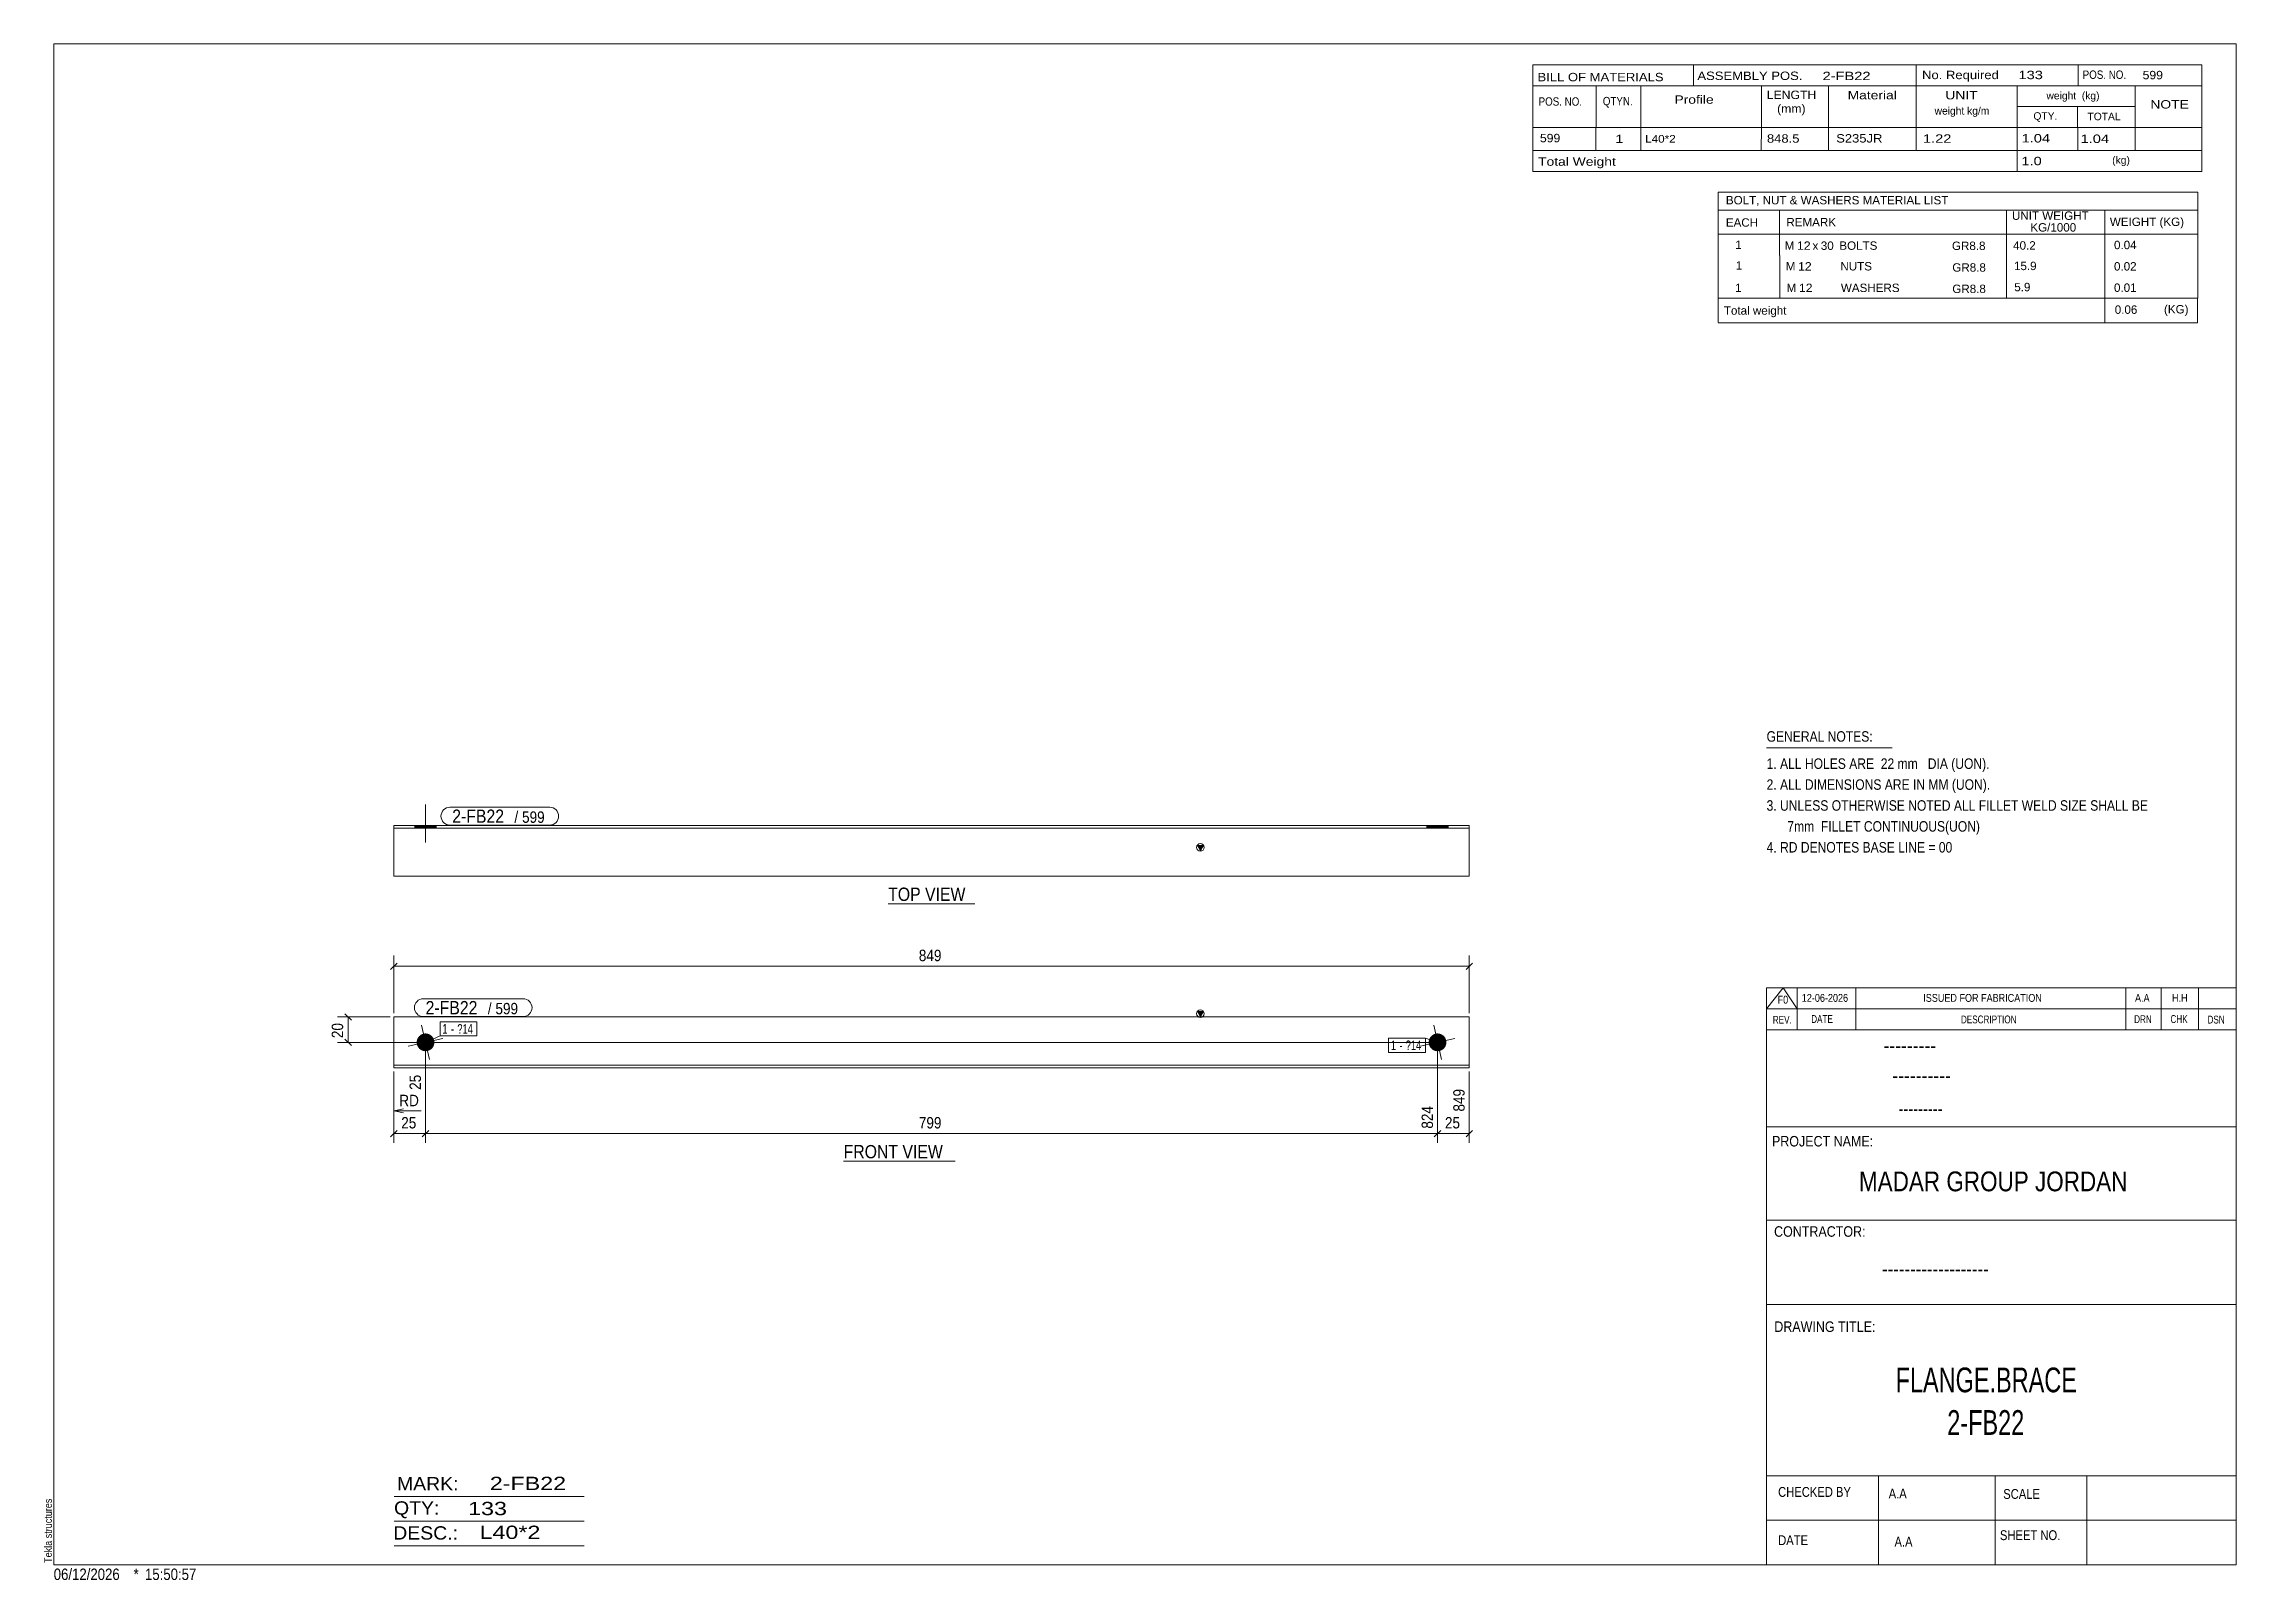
# Model space of a CAD drawing. Header units: millimetres. Extents: x 2 to 579, y 1 to 405.
import ezdxf

# ---------------------------------------------------------------- set-up
doc = ezdxf.new("R2010")
doc.units = ezdxf.units.MM
doc.linetypes.add('XKITLINE00', pattern=[0])
for name, color, linetype, lineweight in [('Bolt', 3, 'Continuous', 0), ('BoltMark', 7, 'Continuous', 0), ('Dimensions', 7, 'Continuous', 0), ('DrawingSheet', 5, 'Continuous', 0), ('OtherObjectType', 7, 'Continuous', 0), ('Part', 2, 'Continuous', 0), ('PartMark', 7, 'Continuous', 0)]:
    doc.layers.add(name, color=color, linetype=linetype, lineweight=lineweight)
doc.styles.add('@ARIAL_UNICODE_MS_BOLD', font='ARIAL.TTF')
doc.styles.add('ARIAL', font='ARIAL.TTF')
doc.styles.add('ARIAL_NARROW', font='ARIALN.TTF')
doc.styles.add('COMIC_SANS_MS_BOLD', font='COMICBD.TTF')
doc.styles.add('SWIS721_EX_BT', font='ARIAL.TTF')
doc.styles.add('SWISSE', font='ARIAL.TTF')

# ---------------------------------------------------------------- blocks, each defined once
blk = doc.blocks.new('*A1')
at = {"layer": 'Bolt'}
blk.add_hatch(color=3, dxfattribs=at).paths.add_polyline_path([(368.5, 144.69), (368.56, 144.7), (368.61, 144.71), (368.67, 144.71), (368.73, 144.72), (368.79, 144.73), (368.84, 144.73), (368.9, 144.73), (368.96, 144.73), (369.01, 144.73), (369.07, 144.73), (369.13, 144.73), (369.19, 144.72), (369.24, 144.71), (369.3, 144.71), (369.36, 144.7), (369.41, 144.69), (369.47, 144.68), (369.52, 144.66), (369.58, 144.65), (369.63, 144.63), (369.69, 144.61), (369.74, 144.6), (369.8, 144.58), (369.85, 144.55), (369.9, 144.53), (369.95, 144.51), (370.01, 144.48), (370.06, 144.46), (370.11, 144.43), (370.16, 144.4), (370.21, 144.37), (370.25, 144.34), (370.3, 144.31), (370.35, 144.27), (370.39, 144.24), (370.44, 144.2), (370.48, 144.16), (370.52, 144.13), (370.57, 144.09), (370.61, 144.05), (370.65, 144.01), (370.69, 143.96), (370.72, 143.92), (370.76, 143.88), (370.8, 143.83), (370.83, 143.79), (370.86, 143.74), (370.9, 143.69), (370.93, 143.65), (370.96, 143.6), (370.99, 143.55), (371.01, 143.5), (371.04, 143.45), (371.07, 143.4), (371.09, 143.34), (371.11, 143.29), (371.13, 143.24), (371.15, 143.18), (371.17, 143.13), (371.19, 143.07), (371.21, 143.02), (371.22, 142.96), (371.23, 142.91), (371.24, 142.85), (371.26, 142.8), (371.26, 142.74), (371.27, 142.68), (371.28, 142.63), (371.28, 142.57), (371.29, 142.51), (371.29, 142.45), (371.29, 142.4), (371.29, 142.34), (371.29, 142.28), (371.28, 142.23), (371.28, 142.17), (371.27, 142.11), (371.26, 142.06), (371.25, 142), (371.24, 141.94), (371.23, 141.89), (371.22, 141.83), (371.2, 141.78), (371.19, 141.72), (371.17, 141.67), (371.15, 141.61), (371.13, 141.56), (371.11, 141.5), (371.09, 141.45), (371.06, 141.4), (371.04, 141.35), (371.01, 141.3), (370.99, 141.25), (370.96, 141.2), (370.93, 141.15), (370.9, 141.1), (370.86, 141.05), (370.83, 141.01), (370.79, 140.96), (370.76, 140.92), (370.72, 140.87), (370.68, 140.83), (370.65, 140.79), (370.61, 140.75), (370.56, 140.71), (370.52, 140.67), (370.48, 140.63), (370.44, 140.59), (370.39, 140.56), (370.34, 140.52), (370.3, 140.49), (370.25, 140.46), (370.2, 140.43), (370.15, 140.4), (370.1, 140.37), (370.05, 140.34), (370, 140.31), (369.95, 140.29), (369.9, 140.27), (369.85, 140.24), (369.79, 140.22), (369.74, 140.2), (369.69, 140.18), (369.63, 140.17), (369.58, 140.15), (369.52, 140.14), (369.47, 140.12), (369.41, 140.11), (369.35, 140.1), (369.3, 140.09), (369.24, 140.08), (369.18, 140.08), (369.13, 140.07), (369.07, 140.07), (369.01, 140.07), (368.95, 140.07), (368.9, 140.07), (368.84, 140.07), (368.78, 140.07), (368.73, 140.08), (368.67, 140.08), (368.61, 140.09), (368.56, 140.1), (368.5, 140.11), (368.44, 140.12), (368.39, 140.14), (368.33, 140.15), (368.28, 140.17), (368.22, 140.18), (368.17, 140.2), (368.12, 140.22), (368.06, 140.24), (368.01, 140.27), (367.96, 140.29), (367.91, 140.32), (367.85, 140.34), (367.8, 140.37), (367.76, 140.4), (367.71, 140.43), (367.66, 140.46), (367.61, 140.49), (367.57, 140.53), (367.52, 140.56), (367.47, 140.6), (367.43, 140.63), (367.39, 140.67), (367.35, 140.71), (367.31, 140.75), (367.27, 140.79), (367.23, 140.83), (367.19, 140.88), (367.15, 140.92), (367.12, 140.96), (367.08, 141.01), (367.05, 141.06), (367.02, 141.1), (366.98, 141.15), (366.95, 141.2), (366.93, 141.25), (366.9, 141.3), (366.87, 141.35), (366.85, 141.4), (366.82, 141.45), (366.8, 141.51), (366.78, 141.56), (366.76, 141.61), (366.74, 141.67), (366.72, 141.72), (366.71, 141.78), (366.69, 141.83), (366.68, 141.89), (366.67, 141.94), (366.66, 142), (366.65, 142.06), (366.64, 142.11), (366.63, 142.17), (366.63, 142.23), (366.63, 142.29), (366.62, 142.34), (366.62, 142.4), (366.62, 142.46), (366.63, 142.51), (366.63, 142.57), (366.63, 142.63), (366.64, 142.69), (366.65, 142.74), (366.66, 142.8), (366.67, 142.86), (366.68, 142.91), (366.69, 142.97), (366.71, 143.02), (366.72, 143.08), (366.74, 143.13), (366.76, 143.19), (366.78, 143.24), (366.8, 143.29), (366.82, 143.35), (366.85, 143.4), (366.87, 143.45), (366.9, 143.5), (366.93, 143.55), (366.96, 143.6), (366.99, 143.65), (367.02, 143.7), (367.05, 143.74), (367.08, 143.79), (367.12, 143.84), (367.15, 143.88), (367.19, 143.92), (367.23, 143.97), (367.27, 144.01), (367.31, 144.05), (367.35, 144.09), (367.39, 144.13), (367.43, 144.17), (367.48, 144.2), (367.52, 144.24), (367.57, 144.27), (367.61, 144.31), (367.66, 144.34), (367.71, 144.37), (367.76, 144.4), (367.81, 144.43), (367.86, 144.46), (367.91, 144.48), (367.96, 144.51), (368.01, 144.53), (368.06, 144.56), (368.12, 144.58), (368.17, 144.6), (368.23, 144.61), (368.28, 144.63), (368.33, 144.65), (368.39, 144.66), (368.45, 144.68)], flags=17)
at = {"layer": 'Bolt', "color": 3, "linetype": 'XKITLINE00', "lineweight": 0}
for p, q in [((369.98, 137.85), (367.94, 146.95)), ((364.4, 141.38), (373.51, 143.42))]:
    blk.add_line(p, q, dxfattribs=at)
blk = doc.blocks.new('*A2')
at = {"layer": 'Bolt'}
blk.add_hatch(color=3, dxfattribs=at).paths.add_polyline_path([(102.33, 144.69), (102.39, 144.7), (102.44, 144.71), (102.5, 144.71), (102.56, 144.72), (102.61, 144.73), (102.67, 144.73), (102.73, 144.73), (102.78, 144.73), (102.84, 144.73), (102.9, 144.73), (102.96, 144.73), (103.01, 144.72), (103.07, 144.71), (103.13, 144.71), (103.18, 144.7), (103.24, 144.69), (103.3, 144.68), (103.35, 144.66), (103.41, 144.65), (103.46, 144.63), (103.52, 144.61), (103.57, 144.6), (103.62, 144.58), (103.68, 144.55), (103.73, 144.53), (103.78, 144.51), (103.83, 144.48), (103.88, 144.46), (103.93, 144.43), (103.98, 144.4), (104.03, 144.37), (104.08, 144.34), (104.13, 144.31), (104.17, 144.27), (104.22, 144.24), (104.26, 144.2), (104.31, 144.16), (104.35, 144.13), (104.39, 144.09), (104.43, 144.05), (104.47, 144.01), (104.51, 143.96), (104.55, 143.92), (104.59, 143.88), (104.62, 143.83), (104.66, 143.79), (104.69, 143.74), (104.72, 143.69), (104.76, 143.65), (104.79, 143.6), (104.81, 143.55), (104.84, 143.5), (104.87, 143.45), (104.89, 143.4), (104.92, 143.34), (104.94, 143.29), (104.96, 143.24), (104.98, 143.18), (105, 143.13), (105.02, 143.07), (105.03, 143.02), (105.05, 142.96), (105.06, 142.91), (105.07, 142.85), (105.08, 142.8), (105.09, 142.74), (105.1, 142.68), (105.11, 142.63), (105.11, 142.57), (105.11, 142.51), (105.12, 142.45), (105.12, 142.4), (105.12, 142.34), (105.11, 142.28), (105.11, 142.23), (105.11, 142.17), (105.1, 142.11), (105.09, 142.06), (105.08, 142), (105.07, 141.94), (105.06, 141.89), (105.05, 141.83), (105.03, 141.78), (105.02, 141.72), (105, 141.67), (104.98, 141.61), (104.96, 141.56), (104.94, 141.5), (104.92, 141.45), (104.89, 141.4), (104.87, 141.35), (104.84, 141.3), (104.81, 141.25), (104.78, 141.2), (104.75, 141.15), (104.72, 141.1), (104.69, 141.05), (104.66, 141.01), (104.62, 140.96), (104.59, 140.92), (104.55, 140.87), (104.51, 140.83), (104.47, 140.79), (104.43, 140.75), (104.39, 140.71), (104.35, 140.67), (104.31, 140.63), (104.26, 140.59), (104.22, 140.56), (104.17, 140.52), (104.13, 140.49), (104.08, 140.46), (104.03, 140.43), (103.98, 140.4), (103.93, 140.37), (103.88, 140.34), (103.83, 140.31), (103.78, 140.29), (103.73, 140.27), (103.68, 140.24), (103.62, 140.22), (103.57, 140.2), (103.51, 140.18), (103.46, 140.17), (103.4, 140.15), (103.35, 140.14), (103.29, 140.12), (103.24, 140.11), (103.18, 140.1), (103.12, 140.09), (103.07, 140.08), (103.01, 140.08), (102.95, 140.07), (102.9, 140.07), (102.84, 140.07), (102.78, 140.07), (102.72, 140.07), (102.67, 140.07), (102.61, 140.07), (102.55, 140.08), (102.5, 140.08), (102.44, 140.09), (102.38, 140.1), (102.33, 140.11), (102.27, 140.12), (102.22, 140.14), (102.16, 140.15), (102.1, 140.17), (102.05, 140.18), (102, 140.2), (101.94, 140.22), (101.89, 140.24), (101.84, 140.27), (101.78, 140.29), (101.73, 140.32), (101.68, 140.34), (101.63, 140.37), (101.58, 140.4), (101.53, 140.43), (101.49, 140.46), (101.44, 140.49), (101.39, 140.53), (101.35, 140.56), (101.3, 140.6), (101.26, 140.63), (101.22, 140.67), (101.17, 140.71), (101.13, 140.75), (101.09, 140.79), (101.05, 140.83), (101.02, 140.88), (100.98, 140.92), (100.94, 140.96), (100.91, 141.01), (100.87, 141.06), (100.84, 141.1), (100.81, 141.15), (100.78, 141.2), (100.75, 141.25), (100.72, 141.3), (100.7, 141.35), (100.67, 141.4), (100.65, 141.45), (100.63, 141.51), (100.61, 141.56), (100.59, 141.61), (100.57, 141.67), (100.55, 141.72), (100.53, 141.78), (100.52, 141.83), (100.51, 141.89), (100.49, 141.94), (100.48, 142), (100.48, 142.06), (100.47, 142.11), (100.46, 142.17), (100.46, 142.23), (100.45, 142.29), (100.45, 142.34), (100.45, 142.4), (100.45, 142.46), (100.45, 142.51), (100.46, 142.57), (100.46, 142.63), (100.47, 142.69), (100.48, 142.74), (100.48, 142.8), (100.5, 142.86), (100.51, 142.91), (100.52, 142.97), (100.53, 143.02), (100.55, 143.08), (100.57, 143.13), (100.59, 143.19), (100.61, 143.24), (100.63, 143.29), (100.65, 143.35), (100.67, 143.4), (100.7, 143.45), (100.73, 143.5), (100.75, 143.55), (100.78, 143.6), (100.81, 143.65), (100.84, 143.7), (100.88, 143.74), (100.91, 143.79), (100.94, 143.84), (100.98, 143.88), (101.02, 143.92), (101.06, 143.97), (101.09, 144.01), (101.13, 144.05), (101.18, 144.09), (101.22, 144.13), (101.26, 144.17), (101.3, 144.2), (101.35, 144.24), (101.39, 144.27), (101.44, 144.31), (101.49, 144.34), (101.54, 144.37), (101.58, 144.4), (101.63, 144.43), (101.68, 144.46), (101.74, 144.48), (101.79, 144.51), (101.84, 144.53), (101.89, 144.56), (101.94, 144.58), (102, 144.6), (102.05, 144.61), (102.11, 144.63), (102.16, 144.65), (102.22, 144.66), (102.27, 144.68)], flags=17)
at = {"layer": 'Bolt', "color": 3, "linetype": 'XKITLINE00', "lineweight": 0}
for p, q in [((103.8, 137.85), (101.76, 146.95)), ((98.23, 141.38), (107.34, 143.42))]:
    blk.add_line(p, q, dxfattribs=at)
blk = doc.blocks.new('*A3')
at = {"layer": 'Part'}
blk.add_hatch(color=2, dxfattribs=at).paths.add_polyline_path([(305.78, 150.47), (307.38, 150.47), (306.58, 149.07)], flags=17)
at = {"layer": 'Part', "color": 2, "linetype": 'XKITLINE00', "lineweight": 0}
for p, q in [((306.58, 149.07), (305.78, 150.47)), ((305.78, 150.47), (307.38, 150.47)), ((307.38, 150.47), (306.58, 149.07)), ((377.29, 149.07), (94.45, 149.07)), ((94.45, 149.07), (94.45, 135.73)), ((377.29, 135.73), (377.29, 149.07)), ((377.29, 136.4), (94.45, 136.4)), ((94.45, 135.73), (377.29, 135.73))]:
    blk.add_line(p, q, dxfattribs=at)
blk.add_circle((306.58, 149.97), 1, dxfattribs=at)
blk = doc.blocks.new('*A4')
at = {"layer": 'Bolt'}
blk.add_hatch(color=3, dxfattribs=at).paths.add_polyline_path([(366.17, 198.77), (366.17, 199.43), (371.74, 199.43), (371.74, 198.77)], flags=17)
at = {"layer": 'Bolt', "color": 3, "linetype": 'XKITLINE00', "lineweight": 0}
for p, q in [((366.17, 198.77), (366.17, 199.43)), ((368.96, 198.77), (368.96, 199.43)), ((371.74, 198.77), (371.74, 199.43))]:
    blk.add_line(p, q, dxfattribs=at)
blk = doc.blocks.new('*A5')
at = {"layer": 'Bolt'}
blk.add_hatch(color=3, dxfattribs=at).paths.add_polyline_path([(100, 198.77), (100, 199.43), (105.57, 199.43), (105.57, 198.77)], flags=17)
at = {"layer": 'Bolt', "color": 3, "linetype": 'XKITLINE00', "lineweight": 0}
for p, q in [((102.78, 194.93), (102.78, 204.93)), ((100, 198.77), (100, 199.43)), ((105.57, 198.77), (105.57, 199.43))]:
    blk.add_line(p, q, dxfattribs=at)
blk = doc.blocks.new('*A6')
at = {"layer": 'Part'}
blk.add_hatch(color=2, dxfattribs=at).paths.add_polyline_path([(305.78, 194.17), (307.38, 194.17), (306.58, 192.77)], flags=17)
at = {"layer": 'Part', "color": 2, "linetype": 'XKITLINE00', "lineweight": 0}
for p, q in [((377.29, 199.43), (94.45, 199.43)), ((94.45, 186.1), (94.45, 199.43)), ((377.29, 198.77), (94.45, 198.77)), ((377.29, 199.43), (377.29, 186.1)), ((306.58, 192.77), (305.78, 194.17)), ((305.78, 194.17), (307.38, 194.17)), ((307.38, 194.17), (306.58, 192.77)), ((377.29, 186.1), (94.45, 186.1))]:
    blk.add_line(p, q, dxfattribs=at)
blk.add_circle((306.58, 193.67), 1, dxfattribs=at)
blk = doc.blocks.new('*A7')
at = {"layer": 'DrawingSheet', "color": 5, "linetype": 'XKITLINE00', "lineweight": 0}
for p, q in [((579, 405), (5, 405)), ((5, 405), (5, 5)), ((579, 5), (579, 405)), ((5, 5), (579, 5))]:
    blk.add_line(p, q, dxfattribs=at)
at = {"layer": 'DrawingSheet', "color": 5, "style": 'ARIAL', "width": 0.85}
blk.add_text('Tekla structures', height=2, rotation=90, dxfattribs=at).set_placement((4.5, 5.5))
blk = doc.blocks.new('*A8')
at = {"layer": 'OtherObjectType', "color": 7, "linetype": 'XKITLINE00', "lineweight": 0}
for p, q in [((442.76, 365.95), (442.75, 354.95)), ((442.76, 365.95), (568.88, 365.95)), ((568.88, 365.95), (568.88, 354.95)), ((442.75, 361.3), (568.88, 361.3)), ((458.87, 361.31), (458.87, 354.95)), ((518.57, 361.31), (518.57, 354.95)), ((544.47, 361.29), (544.47, 354.95)), ((442.76, 354.92), (442.76, 349.42)), ((442.77, 354.95), (568.88, 354.95)), ((458.92, 354.95), (458.92, 349.33)), ((518.57, 354.95), (518.57, 349.33)), ((544.5, 354.95), (544.5, 349.45)), ((568.88, 354.95), (568.88, 349.45)), ((442.79, 349.33), (442.79, 343.72)), ((458.95, 349.33), (458.95, 343.71)), ((518.57, 349.33), (518.57, 343.71)), ((544.5, 349.33), (544.5, 343.83)), ((568.88, 349.33), (568.88, 343.83)), ((442.79, 343.7), (442.79, 338.13)), ((458.95, 343.71), (458.95, 338.09)), ((518.57, 343.71), (518.57, 338.09)), ((544.5, 343.71), (544.5, 338.1)), ((568.88, 343.71), (568.88, 338.1)), ((568.88, 338.1), (442.75, 338.13)), ((442.78, 338.09), (442.78, 331.69)), ((442.85, 338.09), (568.87, 338.09)), ((544.5, 338.06), (544.5, 331.64)), ((568.87, 338.06), (568.87, 331.65)), ((442.77, 331.65), (568.87, 331.65))]:
    blk.add_line(p, q, dxfattribs=at)
at = {"layer": 'OtherObjectType', "color": 7, "style": 'ARIAL_NARROW'}
for s, width, p in [('BOLT, NUT & WASHERS MATERIAL LIST', 1.211571, (444.79, 362.79)), ('EACH', 1.211571, (444.78, 356.92)), ('REMARK', 1.211571, (460.7, 357.01)), ('UNIT WEIGHT', 1.211571, (520.03, 358.72)), (' KG/1000', 1.211571, (524.02, 355.63)), ('WEIGHT (KG)', 1.211571, (545.78, 357.1)), ('1', 1.211571, (447.26, 351.05)), ('M', 1.211571, (460.26, 350.85)), ('12', 1.275, (463.5, 350.83)), ('x', 1.211571, (467.58, 350.83)), ('30', 1.211571, (469.76, 350.82)), ('BOLTS', 1.211571, (474.63, 350.84)), ('GR8.8', 1.211571, (504.25, 350.79)), ('40.2', 1.211571, (520.34, 350.88)), ('0.04', 1.211571, (546.87, 351.01)), ('1', 1.211571, (447.4, 345.61)), ('M', 1.211571, (460.54, 345.41)), ('12', 1.275, (463.78, 345.39)), ('NUTS', 1.211571, (474.91, 345.41)), ('GR8.8', 1.211571, (504.35, 345.09)), ('15.9', 1.211571, (520.56, 345.5)), ('0.02', 1.211571, (546.87, 345.39)), ('1', 1.211571, (447.24, 339.74)), ('M', 1.211571, (460.76, 339.74)), ('12', 1.275, (464, 339.72)), ('WASHERS', 1.211571, (475.04, 339.73)), ('GR8.8', 1.211571, (504.35, 339.47)), ('5.9', 1.211571, (520.64, 339.94)), ('0.01', 1.211571, (546.87, 339.78)), ('Total weight', 1.211571, (444.26, 333.77)), ('0.06', 1.211571, (547.07, 334)), ('(KG)', 1.211571, (560.02, 334.1))]:
    blk.add_text(s, height=2.2, dxfattribs=dict(at, width=width)).set_placement(p)
blk = doc.blocks.new('*A9')
at = {"layer": 'OtherObjectType', "color": 7, "linetype": 'XKITLINE00', "lineweight": 0}
blk.add_line((455.5, 219.82), (488.5, 219.82), dxfattribs=at)
at = {"layer": 'OtherObjectType', "color": 7, "style": 'ARIAL_NARROW', "width": 1.008832}
for s, p in [('GENERAL NOTES:', (455.5, 221.47)), ('1. ALL HOLES ARE  22 mm   DIA (UON).', (455.5, 214.32)), ('2. ALL DIMENSIONS ARE IN MM (UON).', (455.5, 208.82)), ('3. UNLESS OTHERWISE NOTED ALL FILLET WELD SIZE SHALL BE', (455.5, 203.32)), ('7mm  FILLET CONTINUOUS(UON)', (460.95, 197.82)), ('4. RD DENOTES BASE LINE = 00', (455.5, 192.32))]:
    blk.add_text(s, height=2.75, dxfattribs=at).set_placement(p)
blk = doc.blocks.new('*A10')
at = {"layer": 'OtherObjectType', "color": 7, "linetype": 'XKITLINE00', "lineweight": 0}
for p, q in [((455.5, 156.76), (579, 156.76)), ((455.5, 151.21), (459.82, 156.76)), ((455.5, 151.21), (455.5, 156.76)), ((459.82, 156.76), (463.53, 151.21)), ((463.53, 151.21), (463.53, 156.76)), ((478.97, 151.21), (478.97, 156.76)), ((549.98, 151.21), (549.98, 156.76)), ((559.24, 151.21), (559.24, 156.76)), ((569.12, 151.21), (569.12, 156.76)), ((579, 151.21), (579, 156.76)), ((455.5, 151.21), (579, 151.21)), ((455.5, 145.65), (455.5, 151.21)), ((459.21, 151.21), (579, 151.21)), ((463.53, 145.65), (463.53, 151.21)), ((478.97, 145.65), (478.97, 151.21)), ((549.98, 145.65), (549.98, 151.21)), ((559.24, 145.65), (559.24, 151.21)), ((569.12, 145.65), (569.12, 151.21)), ((579, 145.65), (579, 151.21))]:
    blk.add_line(p, q, dxfattribs=at)
at = {"layer": 'OtherObjectType', "color": 7, "style": 'ARIAL_NARROW'}
for s, height, width, p in [('F0', 2.058, 1.008832, (458.4, 152.59)), ('12-06-2026', 2.058, 1.008832, (464.76, 153.06)), ('ISSUED FOR FABRICATION', 2.0583, 1.008832, (496.71, 153.06)), ('A.A', 2.058, 1.008832, (552.4, 153.06)), ('H.H', 2.058, 1.008832, (562.13, 153.06)), ('REV.', 2.058, 0.907949, (457.13, 147.31)), ('DATE', 2.058, 0.907949, (467.23, 147.5)), ('DESCRIPTION', 2.0583, 0.907949, (506.61, 147.39)), ('DRN', 2.058, 0.907949, (552.17, 147.47)), ('CHK', 2.058, 0.907949, (561.72, 147.5)), ('DSN', 2.058, 0.907949, (571.47, 147.35))]:
    blk.add_text(s, height=height, dxfattribs=dict(at, width=width)).set_placement(p)
blk = doc.blocks.new('*A11')
at = {"layer": 'OtherObjectType', "color": 6, "linetype": 'XKITLINE00', "lineweight": 0}
for p, q in [((94.5, 23), (144.5, 23)), ((94.5, 16.5), (144.5, 16.5)), ((94.5, 10), (144.5, 10))]:
    blk.add_line(p, q, dxfattribs=at)
at = {"layer": 'OtherObjectType', "color": 6, "style": 'ARIAL_NARROW'}
for s, width, p in [('MARK:', 1.275, (95.27, 24.58)), ('2-FB22', 1.525501, (119.69, 24.65)), ('QTY:', 1.275, (94.5, 18.19)), ('133', 1.525501, (113.99, 18.05)), ('DESC.:', 1.275, (94.29, 11.63)), ('L40*2', 1.525501, (117, 11.79))]:
    blk.add_text(s, height=3.5, dxfattribs=dict(at, width=width)).set_placement(p)
blk = doc.blocks.new('*A12')
at = {"layer": 'OtherObjectType', "color": 2, "linetype": 'XKITLINE00', "lineweight": 0}
for p, q in [((455.5, 145.65), (579, 145.65)), ((455.5, 5), (455.5, 145.64)), ((578.98, 145.64), (579, 5)), ((579, 120.14), (455.5, 120.14)), ((455.5, 95.63), (579, 95.63)), ((579, 73.49), (455.5, 73.49)), ((579, 28.4), (455.5, 28.4)), ((484.94, 28.4), (484.94, 5)), ((515.62, 5), (515.62, 28.4)), ((539.75, 5), (539.75, 28.4)), ((579, 16.7), (455.5, 16.7)), ((579, 5), (455.5, 5))]:
    blk.add_line(p, q, dxfattribs=at)
at = {"layer": 'OtherObjectType', "color": 4, "style": '@ARIAL_UNICODE_MS_BOLD', "width": 0.85}
blk.add_text('---------', height=3.9, dxfattribs=at).set_placement((486.23, 139.59))
at = {"layer": 'OtherObjectType', "color": 7, "style": 'ARIAL', "width": 0.85}
for s, height, p in [('----------', 3.9, (488.56, 131.77)), ('---------', 3.25, (490.21, 123.31))]:
    blk.add_text(s, height=height, dxfattribs=at).set_placement(p)
at = {"layer": 'OtherObjectType', "color": 3, "width": 0.85}
for s, style, p in [('PROJECT NAME:', 'SWIS721_EX_BT', (456.92, 115.01)), ('CONTRACTOR:', 'SWISSE', (457.47, 91.27)), ('DRAWING TITLE:', 'SWIS721_EX_BT', (457.53, 66.24))]:
    blk.add_text(s, height=2.7618, dxfattribs=dict(at, style=style)).set_placement(p)
at = {"layer": 'OtherObjectType', "color": 7, "width": 0.85}
for s, height, p in [('MADAR GROUP JORDAN', 5.2, (479.79, 103.23)), ('CHECKED BY', 2.592, (458.53, 22.86)), ('A.A', 2.592, (487.61, 22.45)), ('SCALE', 2.592, (517.74, 22.33)), ('DATE', 2.592, (458.54, 10.16)), ('A.A', 2.592, (489.14, 9.76)), ('SHEET NO.', 2.592, (516.87, 11.49))]:
    blk.add_text(s, height=height, dxfattribs=at).set_placement(p)
at = {"layer": 'OtherObjectType', "color": 1}
for s, height, style, width, p in [('-------------------', 3.9, 'COMIC_SANS_MS_BOLD', 0.85, (485.87, 80.86)), ('FLANGE.BRACE', 6.5, 'ARIAL', 0.68, (489.43, 50.37)), ('2-FB22', 6.5, 'ARIAL', 0.68, (503.02, 39.17))]:
    blk.add_text(s, height=height, dxfattribs=dict(at, style=style, width=width)).set_placement(p)
blk = doc.blocks.new('*A13')
at = {"layer": 'OtherObjectType', "color": 7, "linetype": 'XKITLINE00', "lineweight": 0}
for p, q in [((393.98, 399.5), (569.98, 399.5)), ((393.98, 399.5), (393.98, 388.5)), ((436.26, 399.42), (436.26, 393.87)), ((494.85, 394), (494.85, 399.5)), ((537.43, 393.96), (537.43, 399.42)), ((569.98, 394), (569.98, 399.5)), ((393.98, 394), (569.98, 394)), ((410.64, 394), (410.64, 383)), ((422.4, 393.98), (422.4, 383.03)), ((454.12, 393.99), (454.13, 383)), ((471.78, 393.98), (471.78, 383)), ((494.85, 393.98), (494.85, 383)), ((521.43, 394), (521.43, 383)), ((552.42, 394), (552.42, 383)), ((569.98, 394), (569.98, 388.5)), ((393.98, 388.5), (393.98, 383)), ((521.45, 388.52), (552.45, 388.52)), ((537.28, 388.52), (537.28, 383)), ((569.98, 388.5), (569.98, 383)), ((393.98, 383), (569.98, 383)), ((393.98, 383), (393.98, 376.95)), ((410.63, 383), (410.63, 376.95)), ((422.44, 382.99), (422.44, 376.95)), ((454.12, 383), (454.11, 376.95)), ((471.79, 383), (471.79, 376.95)), ((494.87, 383), (494.87, 376.95)), ((521.44, 383), (521.44, 376.95)), ((537.33, 382.95), (537.33, 376.95)), ((552.43, 383), (552.43, 376.95)), ((569.98, 383), (569.98, 376.95)), ((393.98, 376.95), (569.98, 376.95)), ((393.98, 376.95), (393.98, 371.45)), ((521.44, 376.95), (521.44, 371.45)), ((569.98, 376.95), (569.98, 371.45)), ((393.98, 371.45), (569.98, 371.45))]:
    blk.add_line(p, q, dxfattribs=at)
at = {"layer": 'OtherObjectType', "color": 7, "style": 'ARIAL_NARROW'}
for s, height, width, p in [('No. Required', 2.2, 1.36, (496.39, 395.72)), ('133', 2.2, 1.525501, (521.75, 395.72)), ('POS. NO.', 2.2, 1.02, (538.63, 395.79)), ('599', 2.2, 1.270501, (554.4, 395.69)), ('BILL OF MATERIALS', 2.2, 1.36, (395.25, 395.16)), ('ASSEMBLY POS.', 2.2, 1.36, (437.3, 395.5)), ('LENGTH', 2.2, 1.275, (455.54, 390.49)), ('2-FB22', 2.2, 1.525501, (470.23, 395.46)), ('Material', 2.2, 1.445, (476.81, 390.41)), ('UNIT', 2.2, 1.445, (502.52, 390.4)), ('weight  (kg)', 1.98, 1.19, (529.11, 390.39)), ('POS. NO.', 2.2, 1.02, (395.53, 388.74)), ('QTYN.', 2.2, 1.02, (412.42, 388.84)), ('Profile', 2.2, 1.445, (431.26, 389.25)), ('(mm)', 2.2, 1.275, (458.26, 386.86)), ('weight kg/m', 1.98, 1.19, (499.69, 386.4)), ('QTY.', 1.98, 1.19, (525.68, 385.03)), ('TOTAL', 1.98, 1.19, (539.9, 384.91)), ('NOTE', 2.2, 1.445, (556.44, 387.99)), ('599', 2.2, 1.270501, (395.89, 379.12)), ('1', 2.2, 1.525501, (415.71, 378.91)), ('L40*2', 1.98, 1.355501, (423.56, 379.04)), ('848.5', 2.2, 1.355501, (455.59, 379.01)), ('S235JR', 2.2, 1.355501, (473.81, 379.05)), ('1.22', 2.2, 1.525501, (496.62, 378.99)), ('1.04', 2.2, 1.525501, (522.57, 379.07)), ('1.04', 2.2, 1.525501, (538.08, 378.94)), ('Total Weight', 2.2, 1.445, (395.4, 372.94)), ('1.0', 2.2, 1.525501, (522.52, 373.09)), ('(kg)', 1.98, 1.19, (546.4, 373.46))]:
    blk.add_text(s, height=height, dxfattribs=dict(at, width=width)).set_placement(p)
blk = doc.blocks.new('*A14')
at = {"layer": 'OtherObjectType', "color": 7, "style": 'ARIAL_NARROW', "width": 1.008832}
for s, p in [('06/12/2026', (4.99, 1)), ('*', (26, 1)), ('15:50:57', (29, 1))]:
    blk.add_text(s, height=3, dxfattribs=at).set_placement(p)
blk = doc.blocks.new('*A15')
at = {"layer": 'Dimensions', "color": 7, "linetype": 'XKITLINE00', "lineweight": 0}
for p, q in [((93.45, 149.07), (79.6, 149.07)), ((81.6, 149.91), (83.3, 148.22)), ((82.45, 142.4), (82.45, 149.07)), ((367.96, 142.4), (79.6, 142.4)), ((81.6, 143.25), (83.3, 141.55))]:
    blk.add_line(p, q, dxfattribs=at)
at = {"layer": 'Dimensions', "color": 3}
for p in [(82.45, 149.07), (82.45, 142.4)]:
    blk.add_point(p, dxfattribs=at)
at = {"layer": 'Dimensions', "color": 3, "style": 'ARIAL', "width": 0.85}
blk.add_text('20', height=3, rotation=90.00021, dxfattribs=at).set_placement((81.1, 143.51))
blk = doc.blocks.new('*A16')
at = {"layer": 'Dimensions', "color": 7, "linetype": 'XKITLINE00', "lineweight": 0}
for p, q in [((95.3, 163.25), (93.6, 161.55)), ((94.45, 150.07), (94.45, 165.25)), ((94.45, 162.4), (377.29, 162.4)), ((378.14, 163.25), (376.44, 161.55)), ((377.29, 150.07), (377.29, 165.25))]:
    blk.add_line(p, q, dxfattribs=at)
at = {"layer": 'Dimensions', "color": 3}
for p in [(94.45, 162.4), (377.29, 162.4)]:
    blk.add_point(p, dxfattribs=at)
at = {"layer": 'Dimensions', "color": 3, "style": 'ARIAL', "width": 0.85}
blk.add_text('849', height=3, dxfattribs=at).set_placement((232.53, 163.75))
blk = doc.blocks.new('*A17')
at = {"layer": 'Dimensions', "color": 7, "linetype": 'XKITLINE00', "lineweight": 0}
for p, q in [((102.78, 141.4), (102.78, 116)), ((94.45, 134.73), (94.45, 116)), ((94.45, 134.73), (94.45, 122)), ((96.95, 124.9), (94.45, 124.4)), ((96.95, 123.9), (94.45, 124.4)), ((101.67, 124.4), (94.45, 124.4)), ((95.3, 119.25), (93.6, 117.55)), ((94.45, 118.4), (102.78, 118.4)), ((103.63, 119.25), (101.93, 117.55))]:
    blk.add_line(p, q, dxfattribs=at)
at = {"layer": 'Dimensions', "color": 7}
blk.add_point((94.45, 124.4), dxfattribs=at)
at = {"layer": 'Dimensions', "color": 3}
for p in [(94.45, 118.4), (102.78, 118.4)]:
    blk.add_point(p, dxfattribs=at)
at = {"layer": 'Dimensions', "color": 3, "style": 'ARIAL', "width": 0.85}
blk.add_text('25', height=3, rotation=90.00021, dxfattribs=at).set_placement((101.58, 129.9))
for s, p in [('RD', (95.89, 125.6)), ('25', (96.39, 119.75))]:
    blk.add_text(s, height=3, dxfattribs=at).set_placement(p)
blk = doc.blocks.new('*A18')
at = {"layer": 'Dimensions', "color": 7, "linetype": 'XKITLINE00', "lineweight": 0}
for p, q in [((102.78, 141.4), (102.78, 116)), ((368.96, 141.4), (368.96, 116)), ((103.63, 119.25), (101.93, 117.55)), ((102.78, 118.4), (368.96, 118.4)), ((369.8, 119.25), (368.11, 117.55))]:
    blk.add_line(p, q, dxfattribs=at)
at = {"layer": 'Dimensions', "color": 3}
for p in [(102.78, 118.4), (368.96, 118.4)]:
    blk.add_point(p, dxfattribs=at)
at = {"layer": 'Dimensions', "color": 3, "style": 'ARIAL', "width": 0.85}
blk.add_text('799', height=3, dxfattribs=at).set_placement((232.53, 119.75))
blk.add_text('824', height=3, rotation=90.00021, dxfattribs=at).set_placement((367.76, 119.7))
blk = doc.blocks.new('*A19')
at = {"layer": 'Dimensions', "color": 7, "linetype": 'XKITLINE00', "lineweight": 0}
for p, q in [((368.96, 141.4), (368.96, 116)), ((377.29, 134.73), (377.29, 116)), ((369.8, 119.25), (368.11, 117.55)), ((368.96, 118.4), (377.29, 118.4)), ((378.14, 119.25), (376.44, 117.55))]:
    blk.add_line(p, q, dxfattribs=at)
at = {"layer": 'Dimensions', "color": 3}
for p in [(368.96, 118.4), (377.29, 118.4)]:
    blk.add_point(p, dxfattribs=at)
at = {"layer": 'Dimensions', "color": 3, "style": 'ARIAL', "width": 0.85}
blk.add_text('849', height=3, rotation=90.00021, dxfattribs=at).set_placement((376.09, 124.2))
blk.add_text('25', height=3, dxfattribs=at).set_placement((370.9, 119.75))
blk = doc.blocks.new('*A20')
at = {"layer": 'BoltMark', "color": 7, "linetype": 'XKITLINE00', "lineweight": 0}
for p, q in [((106.62, 147.78), (116.31, 147.78)), ((106.62, 144.08), (106.62, 147.78)), ((116.31, 144.08), (116.31, 147.78)), ((102.78, 142.4), (106.62, 144.08)), ((106.62, 144.08), (116.31, 144.08))]:
    blk.add_line(p, q, dxfattribs=at)
at = {"layer": 'BoltMark', "color": 3, "style": 'ARIAL_NARROW', "width": 0.85}
for s, p in [('1', (107.22, 144.68)), ('-', (109.49, 144.68)), ('?14', (111.15, 144.68))]:
    blk.add_text(s, height=2.5, dxfattribs=at).set_placement(p)
blk = doc.blocks.new('*A21')
at = {"layer": 'BoltMark', "color": 7, "linetype": 'XKITLINE00', "lineweight": 0}
for p, q in [((356.07, 143.47), (365.75, 143.47)), ((356.07, 139.77), (356.07, 143.47)), ((356.07, 139.77), (365.75, 139.77)), ((365.75, 139.77), (365.75, 143.47)), ((368.96, 142.4), (365.75, 143.47))]:
    blk.add_line(p, q, dxfattribs=at)
at = {"layer": 'BoltMark', "color": 3, "style": 'ARIAL_NARROW', "width": 0.85}
for s, p in [('1', (356.67, 140.37)), ('-', (358.94, 140.37)), ('?14', (360.59, 140.37))]:
    blk.add_text(s, height=2.5, dxfattribs=at).set_placement(p)
blk = doc.blocks.new('*A22')
at = {"layer": 'PartMark', "color": 7, "linetype": 'XKITLINE00', "lineweight": 0}
for p, q in [((102.2, 153.87), (128.44, 153.87)), ((102.2, 149.17), (128.44, 149.17))]:
    blk.add_line(p, q, dxfattribs=at)
for centre, start, end in [((102.2, 151.52), 90, 270), ((128.44, 151.52), 270, 90)]:
    blk.add_arc(centre, 2.35, start, end, dxfattribs=at)
at = {"layer": 'PartMark', "color": 1, "style": 'ARIAL', "width": 0.85}
blk.add_text('2-FB22', height=3.5, dxfattribs=at).set_placement((102.8, 149.77))
at = {"layer": 'PartMark', "color": 3, "style": 'ARIAL', "width": 0.85}
for s, p in [('/', (119.16, 149.77)), ('599', (121.17, 149.77))]:
    blk.add_text(s, height=3, dxfattribs=at).set_placement(p)
blk = doc.blocks.new('*A23')
at = {"layer": 'OtherObjectType', "color": 7, "linetype": 'XKITLINE00', "lineweight": 0}
blk.add_line((212.75, 111.15), (242.04, 111.15), dxfattribs=at)
at = {"layer": 'OtherObjectType', "color": 7, "style": 'ARIAL', "width": 0.85}
blk.add_text('FRONT VIEW', height=3.5, dxfattribs=at).set_placement((212.75, 111.9))
blk = doc.blocks.new('*A24')
at = {"layer": 'PartMark', "color": 7, "linetype": 'XKITLINE00', "lineweight": 0}
for p, q in [((109.2, 204.23), (135.44, 204.23)), ((109.2, 199.53), (135.44, 199.53))]:
    blk.add_line(p, q, dxfattribs=at)
for centre, start, end in [((109.2, 201.88), 90, 270), ((135.44, 201.88), 270, 90)]:
    blk.add_arc(centre, 2.35, start, end, dxfattribs=at)
at = {"layer": 'PartMark', "color": 1, "style": 'ARIAL', "width": 0.85}
blk.add_text('2-FB22', height=3.5, dxfattribs=at).set_placement((109.8, 200.13))
at = {"layer": 'PartMark', "color": 3, "style": 'ARIAL', "width": 0.85}
for s, p in [('/', (126.16, 200.13)), ('599', (128.17, 200.13))]:
    blk.add_text(s, height=3, dxfattribs=at).set_placement(p)
blk = doc.blocks.new('*A25')
at = {"layer": 'OtherObjectType', "color": 7, "linetype": 'XKITLINE00', "lineweight": 0}
blk.add_line((224.46, 178.85), (247.28, 178.85), dxfattribs=at)
at = {"layer": 'OtherObjectType', "color": 7, "style": 'ARIAL', "width": 0.85}
blk.add_text('TOP VIEW', height=3.5, dxfattribs=at).set_placement((224.46, 179.6))

msp = doc.modelspace()

# ---------------------------------------------------------------- block references
at = {"lineweight": 0}
for name in ['*A7', '*A13', '*A8', '*A9', '*A5', '*A24', '*A4', '*A25', '*A16', '*A10', '*A22', '*A15', '*A2', '*A20', '*A1', '*A12', '*A17', '*A18', '*A21', '*A19', '*A23', '*A11', '*A14']:
    msp.add_blockref(name, (0, 0), dxfattribs=at)
at = {"layer": 'Part', "lineweight": 0}
for name in ['*A6', '*A3']:
    msp.add_blockref(name, (0, 0), dxfattribs=at)

doc.saveas('drawing.dxf')
